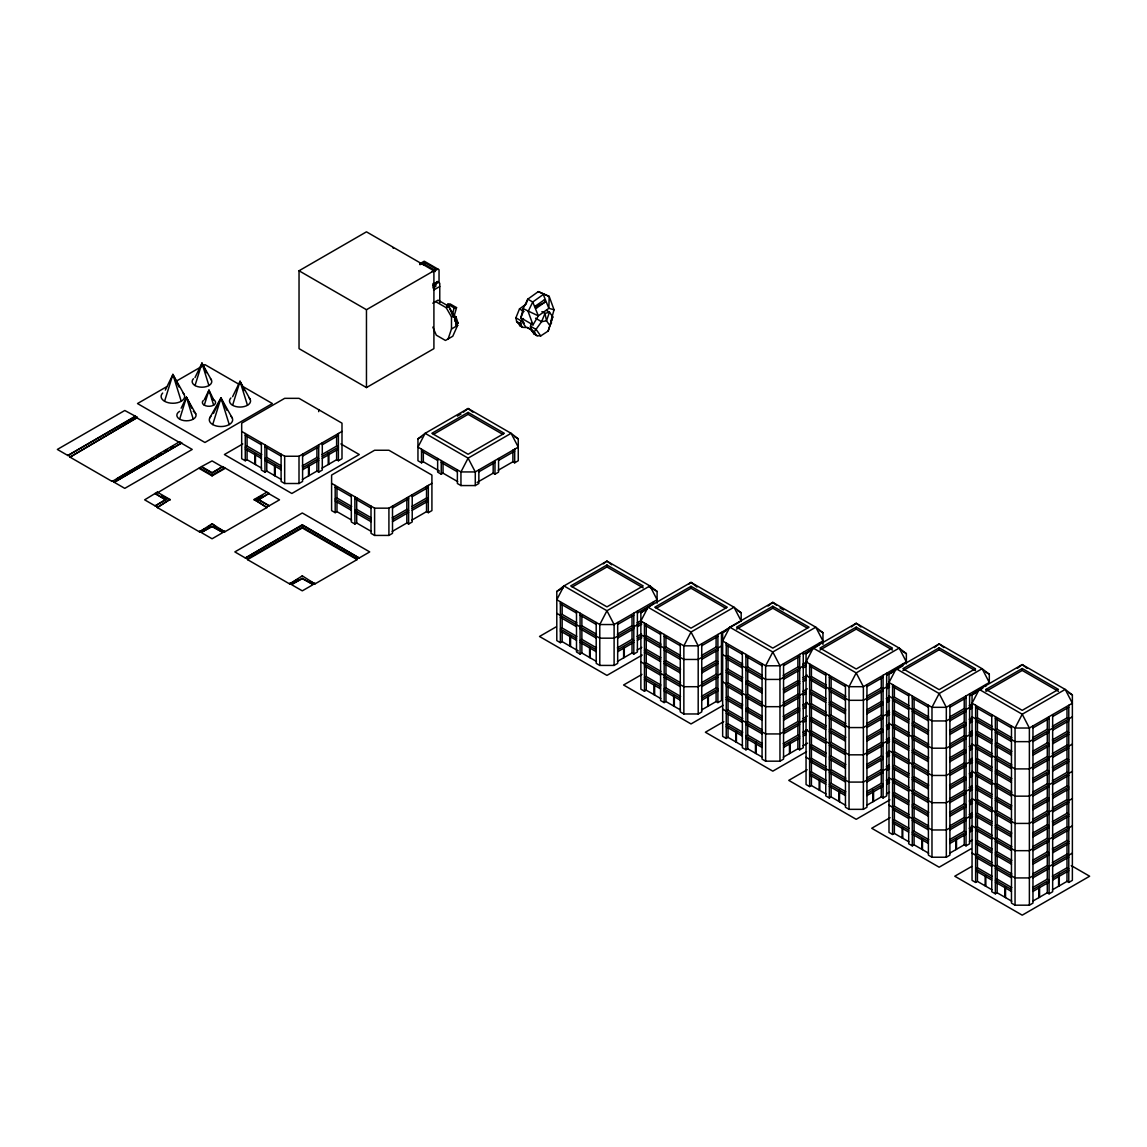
<?xml version="1.0" encoding="UTF-8"?>
<svg xmlns="http://www.w3.org/2000/svg" width="1147" height="1147" viewBox="0 0 1147 1147"><rect width="100%" height="100%" fill="white"/><g stroke="black" fill="none" stroke-linecap="round" stroke-linejoin="round"><path stroke-width="1.5" d="M438.154 281.632L437.079 281.531M455.001 321.461L455.918 316.744L453.137 315.138M531.649 323.253L530.459 326.207L531.204 329.935L534.043 333.963L537.111 335.741L540.71 335.928L548.166 331.039L552.768 316.873L549.485 312.199L546.402 310.421M393.478 248.311L392.79 247.623M550.947 320.859L554.044 309.79L549.184 296.413L538.316 291.61L527.792 299.152L523.161 308.643L520.824 317.862L524.265 323.296M446.843 307.382L447.76 304.199L450.097 303.912L456.535 307.625L453.811 317.189M452.377 314.292L454.198 307.912L456.535 307.625M548.166 331.039L552.768 316.873M164.566 401.264L172.896 374.467L184.28 394.683M193.255 411.314A9.62 5.563 0 0 1 193.255 419.171A9.62 5.563 0 0 1 179.649 419.171L186.445 397.292L195.75 413.795M195.019 385.55L201.958 363.212L211.449 380.073M204.295 405.163L208.969 390.123L213.657 399.758M212.711 424.562L220.984 397.98L232.282 418.038M232.597 405.278L240.038 381.363L250.189 399.414M448.119 338.924L451.488 328.988L451.488 316.873L446.197 307.697L435.588 301.575M526.258 303.582L527.792 299.152L532.753 302.019L538.344 315.869L532.997 324.873L520.824 317.862L523.433 311.296M517.311 322.092L521.871 326.752L516.637 321.518L515.892 317.805L519.491 308.93L526.043 304.17M432.777 303.195L438.068 300.141L448.678 306.263L453.968 315.439L457.567 325.476L452.778 336.243L445.466 340.458L436.304 335.168L432.82 327.124M436.419 282.793L435.487 282.707M165.326 390.08L172.896 374.467L178.961 386.955M195.019 377.535L201.958 363.212L206.589 372.761M181.154 408.189L186.445 397.292L191.75 408.189M204.295 399.758L208.969 390.123L213.657 405.163M213.457 413.465L220.984 397.98L226.991 410.368M232.597 396.69L240.038 381.363L244.497 390.553M209.672 418.038L220.984 397.98L229.257 424.562M456.434 325.519L458.026 322.967L455.918 316.744L453.165 317.074M520.365 324.185L519.476 325.562L522.545 327.339L526.143 327.512L521.656 321.131L515.892 317.805M534.043 333.963L534.932 332.587M551.564 322.751L549.786 325.461L546.502 320.787L544.997 313.403L541.914 311.626M523.448 318.522L519.706 323.296L522.545 327.339M456.076 325.49L458.026 322.967L455.603 324.056M519.691 325.504L521.268 323.54M439.444 471.087L423.329 461.782L421.537 462.815L417.952 460.736L417.952 438.842L425.121 433.322L468.105 408.504L511.103 433.322L518.258 438.842L518.258 460.736L514.688 462.815L512.895 461.782L498.228 470.241M463.331 412.189L468.105 408.504L472.879 412.189M578.289 650.951L562.159 641.632L560.367 642.678L556.797 640.6L556.797 591.451L563.951 585.931L606.949 561.112L649.933 585.931L657.102 591.451L657.102 603.136M603.365 563.88L606.949 561.112L611.724 564.797M660.815 698.595L646.248 690.179L644.456 691.211L640.872 689.146L640.872 612.742L648.026 607.222L691.024 582.404L734.008 607.222L741.177 612.742L741.177 621.258M688.63 584.239L691.024 582.404L696.989 587.006M742.596 745.808L728.03 737.392L726.237 738.439L722.653 736.36L722.653 632.7L729.822 627.194L772.806 602.361L815.804 627.194L822.958 632.7L822.958 644.385M768.031 606.046L772.806 602.361L776.39 605.129M825.998 793.968L811.416 785.552L809.639 786.584L806.054 784.519L806.054 653.604L813.209 648.084L856.207 623.265L899.191 648.084L906.359 653.604L906.359 663.812M851.432 626.936L856.207 623.265L860.981 626.936M934.375 647.568L939.149 643.897L982.133 668.715L989.302 674.235L989.302 682.752M992.012 889.814L977.43 881.398L975.638 882.43L972.054 880.366L972.054 694.939L979.223 689.419L1022.221 664.6L1065.205 689.419L1072.373 694.939L1072.373 880.366L1068.789 882.43L1066.997 881.398L1052.416 889.814M1017.432 668.285L1022.221 664.6L1026.995 668.285M535.377 306.077L544.28 299.897L545.155 302.062C533.914 308.17 534.774 305.475 536.481 308.285M536.251 308.256L545.155 302.062M299.037 270.778L366.466 231.837L433.91 270.778L433.91 348.645L366.466 387.571L299.037 348.645L299.037 270.778L366.466 309.704L433.91 270.778M166.616 386.74L137.497 403.558L204.94 442.484L272.369 403.558L243.25 386.74M175.821 381.435L204.94 364.617L238.648 384.087M135.317 416.189L124.779 410.497L57.35 449.438L67.888 455.517L135.317 416.189L137.425 417.408L69.996 457.123L137.425 417.408M67.888 455.517L135.317 416.59M419.644 263.853L424.232 261.201L439.043 269.746L439.043 281.89L433.021 285.374M419.917 264.67L425.179 262.706L435.287 268.541L435.287 271.567M431.889 271.581L435.287 269.617M433.308 271.739L437.896 269.086M433.58 290.076L439.76 286.521M69.996 457.123L112.148 481.453L179.577 441.738L181.685 442.957L114.241 482.285L181.685 442.957M116.736 478.801L147.389 461.108M150.458 459.33L153.526 457.567M156.58 455.789L161.182 453.137M164.25 451.373L167.319 449.595M170.387 447.832L173.441 446.068M446.197 307.697L448.678 306.263L453.008 315.927L453.968 315.439L451.488 316.873M155.189 493.368L165.727 499.834L155.189 505.913L144.651 499.834L157.297 492.149L169.942 499.447L157.297 507.519L169.942 499.447M157.297 492.149L157.297 492.923L201.542 466.6L212.08 472.679L222.618 466.6L268.986 493.368L256.34 501.053M242.791 443.932L224.411 454.542L291.84 493.482L359.283 454.542L340.888 443.932M261.717 454.556L247.064 446.083L245.272 447.129L261.387 456.434M451.488 328.988L457.567 325.476L454.527 319.11M155.189 505.913L165.727 499.447M203.048 467.861L212.08 473.066L222.618 466.6M199.449 467.818L212.08 475.116L224.726 467.818M199.449 468.593L212.08 475.89L224.726 468.593M322.049 468.134L336.616 459.718L338.408 460.75L341.992 458.685L341.992 423.157L299.009 398.339L284.671 398.339L241.687 423.157L241.687 458.685L245.272 460.75L247.064 459.718L261.631 468.134M281.416 465.926L266.764 457.467L264.971 458.499L281.101 467.804M261.387 442.799L261.387 470.055L264.971 472.12L266.764 471.087L281.345 479.503M241.687 431.43L284.671 456.248L299.009 456.248L341.992 431.43M302.593 456.133L318.708 446.814M322.293 444.749L338.408 435.444M302.263 465.926L316.916 457.467L318.708 458.499L302.593 467.804M321.963 454.556L336.616 446.083L338.408 447.129L322.293 456.434M302.593 469.754L318.708 460.449M322.293 458.384L338.408 449.065M205.055 528.609L199.449 531.864L212.08 523.778L224.726 531.864L219.106 528.609M254.233 499.447L266.878 507.519L254.233 499.447L266.878 492.149M207.865 526.989L210.675 525.369M254.233 500.221L262.663 495.361M199.449 531.075L201.542 532.294L212.08 526.215L222.618 532.294L224.726 531.075M268.986 493.755L279.524 499.834L268.986 505.913L258.448 499.834L268.986 493.368M201.542 532.294L212.08 526.602L222.618 532.294M302.349 479.503L316.916 471.087L318.708 472.12L322.293 470.055L322.293 442.799M281.101 454.183L281.101 481.439L284.671 483.504L299.009 483.504L302.593 481.439L302.593 454.183M266.878 506.745L268.986 505.913M222.618 532.681L212.08 538.775L201.542 532.681M224.726 531.864L266.878 507.519M417.952 438.842L421.537 436.778M457.366 416.089L460.951 414.024M468.105 412.404L431.86 433.322L468.105 454.255L504.35 433.322L468.105 412.404L468.105 414.339L502.845 434.398M433.38 434.398L468.105 414.339M351.627 506.458L336.974 497.999L335.182 499.031L351.312 508.35M245.386 558.001L302.292 524.753L359.183 558.001L369.721 551.908L302.292 512.981L234.848 551.908L245.386 558.001L302.292 525.14L359.183 558.001M245.386 557.614L247.494 558.818L302.292 527.19L357.075 558.818L359.183 557.614M247.494 558.818L247.494 559.607L302.292 527.964L357.075 559.607L357.075 558.818M411.888 520.093L426.541 511.634L428.333 512.666L431.917 510.601L431.917 475.073L388.919 450.255L374.596 450.255L331.598 475.073L331.598 510.601L335.182 512.666L336.974 511.634L351.627 520.093M371.341 517.842L356.688 509.383L354.896 510.415L371.011 519.72M351.312 494.715L351.312 521.971L354.896 524.036L356.688 523.003L371.341 531.462M437.652 458.485L437.652 472.12L441.237 474.184L443.029 473.152L457.682 481.611M331.598 483.346L374.596 508.164L388.919 508.164L431.917 483.346M392.503 508.035L408.633 498.73M412.217 496.665L428.333 487.36M392.188 517.842L406.841 509.383L408.633 510.415L392.503 519.72M411.888 506.458L426.541 497.999L428.333 499.031L412.217 508.35M392.503 521.67L408.633 512.365M412.217 510.286L428.333 500.981M478.858 471.818L494.974 462.499M498.558 460.434L514.688 451.129L512.895 450.097M298.077 579.063L289.646 583.938L302.292 575.851L314.938 583.938L310.722 581.5M289.646 583.163L291.754 584.368L302.292 578.289L312.83 584.368L314.938 583.163M291.754 584.368L302.292 578.676L312.83 584.368M392.188 531.462L406.841 523.003L408.633 524.036L412.217 521.971L412.217 494.715M477.066 482.457L493.181 473.152L494.974 474.184L498.558 472.12L498.558 458.485M371.011 506.099L371.011 533.341L374.596 535.42L388.919 535.42L392.503 533.341L392.503 506.099M457.366 469.869L457.366 483.489L460.951 485.568L475.274 485.568L478.858 483.489L478.858 469.869M312.83 584.769L302.292 590.848L291.754 584.769M314.938 583.938L357.075 559.607M556.797 591.451L563.306 587.694M606.949 565.012L570.704 585.931L606.949 606.863L643.195 585.931L606.949 565.012L606.949 566.948L643.195 587.881M572.21 587.006L606.949 566.948M560.367 615.423L562.159 614.391L576.826 622.85M556.367 626.735L539.506 636.47L606.949 675.397L642.191 655.052M576.826 636.47L562.159 628.011L560.367 629.043L576.497 638.349M580.081 626.792L581.873 625.76L596.526 634.219M596.526 647.854L581.873 639.381L580.081 640.427L596.196 649.732M617.688 624.427L633.818 615.122M637.402 613.043L653.518 603.738L653.518 601.788M640.872 612.742L647.381 608.985M691.024 586.303L654.779 607.222L691.024 628.155L727.27 607.222L691.024 586.303L691.024 588.239L725.764 608.297M656.285 608.297L691.024 588.239M576.497 611.093L576.497 651.983L580.081 654.048L581.873 653.016L596.44 661.432M617.373 634.219L632.026 625.76L633.818 626.792M637.072 622.85L641.46 620.312M641.79 622.19L614.104 638.176L599.781 638.176L556.797 613.358M617.688 638.047L633.818 628.742M637.402 626.678L641.79 624.14M617.373 647.854L632.026 639.381L633.818 640.427L617.688 649.732M637.072 636.47L641.46 633.933M637.402 638.349L641.79 635.811M617.688 651.682L633.818 642.363M637.402 640.298L641.79 637.761M644.456 636.714L646.248 635.667L660.901 644.141M617.444 661.432L632.026 653.016L633.818 654.048L637.402 651.983L637.402 611.093M637.144 650.048L641.79 647.381M596.196 622.477L596.196 663.353L599.781 665.418L614.104 665.418L617.688 663.353L617.688 622.477M660.901 657.761L646.248 649.302L644.456 650.335L660.572 659.64M664.156 648.084L665.948 647.051L680.601 655.51M644.456 663.955L646.248 662.923L660.901 671.382M641.976 674.393L623.581 685.003L691.024 723.943L723.212 705.362M680.601 669.131L665.948 660.672L664.156 661.704L680.271 671.024M739.987 621.703L698.193 645.833L683.856 645.833L640.872 621.014L648.026 607.222L691.024 632.04L698.193 645.833L698.193 713.964L683.856 713.964L680.271 711.9L680.271 643.768M660.901 685.017L646.248 676.558L644.456 677.59L660.572 686.895M722.653 632.7L726.237 630.635M701.763 645.704L717.893 636.399M772.806 606.261L736.56 627.194L772.806 648.112L809.051 627.194L772.806 606.261L772.806 608.211L736.56 629.13M664.156 675.339L665.948 674.307L680.601 682.766M701.448 655.51L716.101 647.051L717.893 648.084M721.477 646.019L698.193 659.453L683.856 659.453L640.872 634.635M701.763 659.339L717.893 650.034M680.601 696.387L665.948 687.928L664.156 688.96L680.271 698.265M701.448 669.131L716.101 660.672L717.893 661.704L701.763 671.024M726.237 656.672L728.03 655.64L742.683 664.099M728.03 657.589L726.237 658.622L742.353 667.927M701.763 672.959L717.893 663.654M660.572 632.384L660.572 700.516L664.156 702.595L665.948 701.563L680.515 709.979M701.448 682.766L716.101 674.307L717.893 675.339M721.477 673.275L698.193 686.709L683.856 686.709L640.872 661.891M742.683 677.719L728.03 669.26L726.237 670.292L742.353 679.612M701.763 686.594L717.893 677.289M745.937 668.041L747.729 667.009L762.382 675.468M701.448 696.387L716.101 687.928L717.893 688.96L701.763 698.265M726.237 683.927L728.03 682.895L742.683 691.354M701.763 700.215L717.893 690.91M762.382 689.103L747.729 680.644L745.937 681.676L762.067 690.981M701.52 709.979L716.101 701.563L717.893 702.595L721.477 700.516L721.477 632.384M742.683 704.975L728.03 696.516L726.237 697.548L742.353 706.853M698.193 713.964L701.763 711.9L701.763 643.768M783.559 665.676L799.674 656.371M803.258 654.306L817.911 645.833M806.054 653.604L809.639 651.525M856.207 627.151L819.962 648.084L856.207 669.002L892.452 648.084L856.207 627.151L856.207 629.101L819.962 650.034M745.937 695.297L747.729 694.265L762.382 702.724M783.229 675.468L797.882 667.009L799.674 668.041M802.929 664.099L807.33 661.561M806.183 664.285L779.974 679.425L765.637 679.425L722.653 654.607M726.237 711.183L728.03 710.151L742.683 718.61M783.559 679.296L799.674 669.991M803.258 667.927L806.183 666.235M723.757 721.606L705.376 732.23L772.806 771.157L806.527 751.701M762.382 716.359L747.729 707.9L745.937 708.932L762.067 718.237M783.229 689.103L797.882 680.644L799.674 681.676L783.559 690.981M802.929 677.719L807.33 675.182M803.258 679.612L806.183 677.92M742.683 732.23L728.03 723.771L726.237 724.804L742.353 734.109M809.639 677.562L811.416 676.529L826.084 684.988M783.559 692.931L799.674 683.626M803.258 681.547L806.183 679.856M745.937 722.553L747.729 721.52L762.382 729.979M783.229 702.724L797.882 694.265L799.674 695.297M802.929 691.354L807.33 688.817M806.183 691.541L779.974 706.681L765.637 706.681L722.653 681.863M826.084 698.623L811.416 690.164L809.639 691.197L825.754 700.502M783.559 706.552L799.674 697.247M803.258 695.182L806.183 693.491M762.382 743.614L747.729 735.141L745.937 736.188L762.067 745.493M829.338 688.946L831.131 687.913L845.783 696.372M783.229 716.359L797.882 707.9L799.674 708.932L783.559 718.237M802.929 704.975L807.33 702.437M803.258 706.853L806.183 705.161M809.639 704.817L811.416 703.785L826.084 712.244M783.559 720.187L799.674 710.882M803.258 708.803L806.183 707.111M742.353 652.356L742.353 747.744L745.937 749.808L747.729 748.776L762.311 757.192M845.783 709.993L831.131 701.534L829.338 702.566L845.454 711.871M783.229 729.979L797.882 721.52L799.674 722.553M802.929 718.61L807.33 716.072M831.131 703.484L829.338 704.516L845.454 713.821M806.183 718.796L779.974 733.937L765.637 733.937L722.653 709.104M826.084 725.879L811.416 717.42L809.639 718.452L825.754 727.757M783.559 733.808L799.674 724.503M803.258 722.438L806.183 720.746M866.946 686.566L883.075 677.26M886.66 675.196L902.775 665.891L902.775 663.941M890.187 673.547L892.581 672.171M975.394 668.715L939.149 647.797L902.904 668.715L939.149 689.648L975.394 668.715L975.394 670.665L939.149 649.732L902.904 670.665M829.338 716.201L831.131 715.169L845.783 723.628M783.229 743.614L797.882 735.141L799.674 736.188L783.559 745.493M802.929 732.23L807.33 729.693M866.63 696.372L881.283 687.913L883.075 688.946M886.33 684.988L889.255 683.297M803.258 734.109L806.183 732.417M889.585 685.189L863.376 700.315L849.038 700.315L806.054 675.497M809.639 732.073L811.416 731.04L826.084 739.5M783.559 747.443L799.674 738.123M803.258 736.059L806.183 734.367M866.946 700.2L883.075 690.895M886.66 688.817L889.585 687.125M845.783 737.249L831.131 728.789L829.338 729.822L845.454 739.127M783.315 757.192L797.882 748.776L799.674 749.808L803.258 747.744L803.258 652.356M803.015 745.808L807.646 743.141M866.63 709.993L881.283 701.534L883.075 702.566L866.946 711.871M886.33 698.623L889.255 696.932M762.067 663.726L762.067 759.113L765.637 761.178L779.974 761.178L783.559 759.113L783.559 663.726M886.66 700.502L889.585 698.81M826.084 753.135L811.416 744.661L809.639 745.708L825.754 755.013M892.581 698.208L894.373 697.161L909.026 705.634M866.946 713.821L883.075 704.516L881.283 703.484M886.66 702.451L889.585 700.76M829.338 743.457L831.131 742.41L845.783 750.884M866.63 723.628L881.283 715.169L883.075 716.201M886.33 712.244L889.255 710.552M889.585 712.43L863.376 727.571L849.038 727.571L806.054 702.753M809.639 759.328L811.416 758.296L826.084 766.755M909.026 719.255L894.373 710.796L892.581 711.828L908.696 721.133M866.946 727.456L883.075 718.137M886.66 716.072L889.585 714.38M894.373 712.746L892.581 713.778L908.696 723.083M807.158 769.752L788.763 780.376L856.207 819.316L889.914 799.846M845.783 764.504L831.131 756.045L829.338 757.077L845.454 766.382M912.281 709.577L914.073 708.545L928.726 717.004M866.63 737.249L881.283 728.789L883.075 729.822L866.946 739.127M886.33 725.879L889.255 724.187M886.66 727.757L889.585 726.065M826.084 780.376L811.416 771.917L809.639 772.949L825.754 782.268M892.581 725.449L894.373 724.417L909.026 732.876M866.946 741.077L883.075 731.772M886.66 729.707L889.585 728.015M894.373 726.366L892.581 727.399L908.696 736.704M829.338 770.698L831.131 769.666L845.783 778.125M928.726 730.625L914.073 722.166L912.281 723.198L928.396 732.517M866.63 750.884L881.283 742.41L883.075 743.457M886.33 739.5L889.255 737.808M889.585 739.686L863.376 754.826L849.038 754.826L806.054 730.008M909.026 746.511L894.373 738.051L892.581 739.084L908.696 748.389M866.946 754.697L883.075 745.392M886.66 743.328L889.585 741.636M949.902 707.212L966.018 697.892M969.602 695.828L982.793 688.214M972.054 694.939L975.638 692.874M985.976 689.419L1022.221 668.5L1058.466 689.419L1022.221 710.351L985.976 689.419L985.976 691.369L1022.221 670.436L1058.466 691.369M845.783 791.76L831.131 783.301L829.338 784.333L845.454 793.638M912.281 736.833L914.073 735.801L928.726 744.26M866.63 764.504L881.283 756.045L883.075 757.077L866.946 766.382M886.33 753.135L889.255 751.443M949.573 717.004L964.226 708.545L966.018 709.577M969.272 705.634L972.212 703.943M886.66 755.013L889.585 753.321M972.527 705.821L946.318 720.947L931.981 720.947L888.997 696.129M892.581 752.704L894.373 751.672L909.026 760.131M866.946 768.332L883.075 759.027M886.66 756.948L889.585 755.256M949.902 720.832L966.018 711.527M969.602 709.463L972.527 707.756M825.754 673.246L825.754 795.889L829.338 797.954L831.131 796.921L845.697 805.337M928.726 757.88L914.073 749.421L912.281 750.453L928.396 759.758M866.63 778.125L881.283 769.666L883.075 770.698M886.33 766.755L889.255 765.063M949.573 730.625L964.226 722.166L966.018 723.198L949.902 732.517M969.272 719.255L972.212 717.563M889.585 766.942L863.376 782.082L849.038 782.082L806.054 757.264M969.602 721.133L972.527 719.441M909.026 773.766L894.373 765.307L892.581 766.339L908.696 775.644M975.638 718.911L977.43 717.879L992.083 726.338M866.946 781.953L883.075 772.648M886.66 770.583L889.585 768.891M949.902 734.453L966.018 725.148M969.602 723.083L972.527 721.391M912.281 764.088L914.073 763.056L928.726 771.515M866.63 791.76L881.283 783.301L883.075 784.333L866.946 793.638M886.33 780.376L889.255 778.684M949.573 744.26L964.226 735.801L966.018 736.833M969.272 732.876L972.212 731.184M886.66 782.268L889.585 780.577M972.527 733.076L946.318 748.202L931.981 748.202L888.997 723.384M892.581 779.96L894.373 778.928L909.026 787.387M992.083 739.958L977.43 731.499L975.638 732.532L991.768 741.837M866.946 795.588L883.075 786.283M886.66 784.204L889.585 782.512M949.902 748.088L966.018 738.783M969.602 736.704L972.527 735.012M928.726 785.136L914.073 776.677L912.281 777.709L928.396 787.014M995.352 730.281L997.144 729.248L1011.797 737.707M866.702 805.337L881.283 796.921L883.075 797.954L886.66 795.889L886.66 673.246M886.402 793.968L889.499 792.176M949.573 757.88L964.226 749.421L966.018 750.453L949.902 759.758M969.272 746.511L972.212 744.819M845.454 684.63L845.454 807.259L849.038 809.338L863.376 809.338L866.946 807.259L866.946 684.63M969.602 748.389L972.527 746.697M909.026 801.022L894.373 792.548L892.581 793.595L908.696 802.9M975.638 746.152L977.43 745.12L992.083 753.593M949.902 761.708L966.018 752.403M969.602 750.339L972.527 748.647M912.281 791.344L914.073 790.297L928.726 798.771M1011.797 751.342L997.144 742.869L995.352 743.901L1011.468 753.221M949.573 771.515L964.226 763.056L966.018 764.088M969.272 760.131L972.212 758.439M972.527 760.318L946.318 775.458L931.981 775.458L888.997 750.64M892.581 807.216L894.373 806.183L909.026 814.642M992.083 767.214L977.43 758.755L975.638 759.787L991.768 769.092M949.902 775.343L966.018 766.024M969.602 763.959L972.527 762.268M1032.96 727.915L1049.089 718.596M1052.659 716.531L1068.789 707.226M890.101 817.653L871.72 828.263L939.149 867.204L971.337 848.622M928.726 812.391L914.073 803.932L912.281 804.965L928.396 814.27M995.352 757.536L997.144 756.504L1011.797 764.963M949.573 785.136L964.226 776.677L966.018 777.709L949.902 787.014M969.272 773.766L972.212 772.074M1032.63 737.707L1047.297 729.248L1049.089 730.281M1052.344 726.338L1066.997 717.879L1068.789 718.911M969.602 775.644L972.527 773.953M1072.373 716.832L1029.375 741.65L1015.052 741.65L972.054 716.832M909.026 828.263L894.373 819.804L892.581 820.836L908.696 830.156M975.638 773.408L977.43 772.375L992.083 780.835M949.902 788.964L966.018 779.659M969.602 777.594L972.527 775.902M1032.96 741.536L1049.089 732.23M1052.659 730.166L1068.789 720.846M912.281 818.585L914.073 817.553L928.726 826.012M1011.797 778.584L997.144 770.124L995.352 771.157L1011.468 780.476M949.573 798.771L964.226 790.297L966.018 791.344M969.272 787.387L972.212 785.695M1032.63 751.342L1047.297 742.869L1049.089 743.901L1032.96 753.221M1052.344 739.958L1066.997 731.499L1068.789 732.532L1052.659 741.837M972.527 787.573L946.318 802.714L931.981 802.714L888.997 777.895M943.924 647.568L939.149 643.897L896.165 668.715L888.997 674.235L888.997 832.407L892.581 834.471L894.373 833.439L908.94 841.855M992.083 794.47L977.43 786.01L975.638 787.043L991.768 796.348M949.902 802.599L966.018 793.28M969.602 791.215L972.527 789.523M1032.96 755.156L1049.089 745.851M1052.659 743.786L1068.789 734.481M928.726 839.647L914.073 831.188L912.281 832.22L928.396 841.525M995.352 784.792L997.144 783.759L1011.797 792.219M949.573 812.391L964.226 803.932L966.018 804.965L949.902 814.27M969.272 801.022L972.212 799.33M1032.63 764.963L1047.297 756.504L1049.089 757.536M1052.344 753.593L1066.997 745.12L1068.789 746.152M969.602 802.9L972.527 801.208M1072.373 744.088L1029.375 768.906L1015.052 768.906L972.054 744.088M975.638 800.663L977.43 799.631L992.083 808.09M949.902 816.22L966.018 806.914M969.602 804.85L972.527 803.144M1032.96 768.791L1049.089 759.486M1052.659 757.407L1068.789 748.102L1066.997 747.07M908.696 693.878L908.696 843.776L912.281 845.841L914.073 844.809L928.654 853.225M1011.797 805.839L997.144 797.38L995.352 798.412L1011.468 807.717M949.573 826.012L964.226 817.553L966.018 818.585M969.272 814.642L972.212 812.951M1032.63 778.584L1047.297 770.124L1049.089 771.157L1032.96 780.476M1052.344 767.214L1066.997 758.755L1068.789 759.787L1052.659 769.092M972.527 814.829L946.318 829.969L931.981 829.969L888.997 805.151M992.083 821.725L977.43 813.266L975.638 814.298L991.768 823.603M949.902 829.84L966.018 820.535M969.602 818.471L972.527 816.779M1032.96 782.412L1049.089 773.107M1052.659 771.042L1068.789 761.737M995.352 812.047L997.144 811.015L1011.797 819.474M949.573 839.647L964.226 831.188L966.018 832.22L949.902 841.525M969.272 828.263L972.212 826.571M1032.63 792.219L1047.297 783.759L1049.089 784.792M1052.344 780.835L1066.997 772.375L1068.789 773.408M969.602 830.156L972.527 828.464M1072.373 771.343L1029.375 796.161L1015.052 796.161L972.054 771.343M975.638 827.919L977.43 826.887L992.083 835.346M949.902 843.475L966.018 834.17M969.602 832.091L972.527 830.399M1032.96 796.047L1049.089 786.742M1052.659 784.663L1068.789 775.358M1011.797 833.095L997.144 824.636L995.352 825.668L1011.468 834.973M949.644 853.225L964.226 844.809L966.018 845.841L969.602 843.776L969.602 693.878M969.358 841.855L972.441 840.063M1032.63 805.839L1047.297 797.38L1049.089 798.412L1032.96 807.717M1052.344 794.47L1066.997 786.01L1068.789 787.043L1052.659 796.348M928.396 705.262L928.396 855.146L931.981 857.225L946.318 857.225L949.902 855.146L949.902 705.262M992.083 848.981L977.43 840.507L975.638 841.554L991.768 850.859M1032.96 809.667L1049.089 800.362M1052.659 798.298L1068.789 788.993M995.352 839.303L997.144 838.256L1011.797 846.73M1032.63 819.474L1047.297 811.015L1049.089 812.047M1052.344 808.09L1066.997 799.631L1068.789 800.663M1072.373 798.599L1029.375 823.417L1015.052 823.417L972.054 798.599M975.638 855.175L977.43 854.142L992.083 862.601M1032.96 823.302L1049.089 813.983M1052.659 811.918L1068.789 802.613M971.638 866.487L954.777 876.222L1022.221 915.163L1089.65 876.222L1071.255 865.598M1011.797 860.35L997.144 851.891L995.352 852.924L1011.468 862.229M1032.63 833.095L1047.297 824.636L1049.089 825.668L1032.96 834.973M1052.344 821.725L1066.997 813.266L1068.789 814.298L1052.659 823.603M992.083 876.222L977.43 867.763L975.638 868.795L991.768 878.115M1032.96 836.923L1049.089 827.618M1052.659 825.553L1068.789 816.234M995.352 866.544L997.144 865.512L1011.797 873.971M1032.63 846.73L1047.297 838.256L1049.089 839.303M1052.344 835.346L1066.997 826.887L1068.789 827.919M1072.373 825.854L1029.375 850.673L1015.052 850.673L972.054 825.854M1032.96 850.544L1049.089 841.238M1052.659 839.174L1068.789 829.869M1011.797 887.606L997.144 879.147L995.352 880.179L1011.468 889.484M1032.63 860.35L1047.297 851.891L1049.089 852.924L1032.96 862.229M1052.344 848.981L1066.997 840.507L1068.789 841.554L1052.659 850.859M1032.96 864.178L1049.089 854.873M1052.659 852.794L1068.789 843.489M991.768 714.581L991.768 891.735L995.352 893.8L997.144 892.767L1011.711 901.184M1032.63 873.971L1047.297 865.512L1049.089 866.544M1052.344 862.601L1066.997 854.142L1068.789 855.175M1072.373 853.11L1029.375 877.928L1015.052 877.928L972.054 853.11M1032.96 877.799L1049.089 868.494M1052.659 866.429L1068.789 857.124L1066.997 856.092M1032.63 887.606L1047.297 879.147L1049.089 880.179L1032.96 889.484M1052.344 876.222L1066.997 867.763L1068.789 868.795L1052.659 878.115M1032.96 891.434L1049.089 882.129M1052.659 880.05L1068.789 870.745M1032.716 901.184L1047.297 892.767L1049.089 893.8L1052.659 891.735L1052.659 714.581M1011.468 725.965L1011.468 903.105L1015.052 905.184L1029.375 905.184L1032.96 903.105L1032.96 725.965M435.287 270.491L425.179 264.656L423.3 264.656L423.3 262.706M544.28 299.897L544.925 302.034M554.044 309.79L548.868 308.328L538.344 315.869L523.161 308.643M435.33 282.951L436.491 283.452L436.491 281.861M531.964 329.59L526.846 327.368L534.273 331.712L541.599 321.69L544.997 313.403L549.485 312.199L546.502 320.787L541.599 321.69L535.563 318.206M538.316 291.61L549.184 296.413L548.868 308.328L543.277 294.478L532.753 302.019L528.136 311.497L532.997 324.873M519.491 308.93L524.007 311.54M530.459 326.207L536.223 329.547L540.71 335.928M516.637 321.518L519.706 323.296M536.438 335.168L531.878 330.508L537.111 335.741M437.107 281.689L439.76 283.209L439.76 302.794M447.76 304.199L454.198 307.912M1068.789 692.874L1072.373 694.939M985.717 672.171L989.302 674.235M902.775 651.525L906.359 653.604M856.207 629.101L892.452 650.034M514.688 436.778L518.258 438.842M975.638 707.226L991.768 716.531M995.352 718.596L1011.468 727.915M779.974 607.881L783.559 609.946M819.374 630.635L822.958 632.7M975.638 720.846L991.768 730.166M995.352 732.23L1011.468 741.536M772.806 608.211L807.545 628.269M892.581 686.523L908.696 695.828M912.281 697.892L928.396 707.212M975.638 734.481L991.768 743.786M995.352 745.851L1011.468 755.156M737.593 610.677L741.177 612.742M892.581 700.143L908.696 709.463M912.281 711.527L928.396 720.832M975.638 748.102L991.768 757.407M995.352 759.486L1011.468 768.791M809.639 665.891L825.754 675.196M829.338 677.26L845.454 686.566M912.281 725.148L928.396 734.453M975.638 761.737L991.768 771.042M995.352 773.107L1011.468 782.412M421.537 451.129L437.652 460.434M441.237 462.499L457.366 471.818M649.116 586.848L657.102 591.451M809.639 679.511L825.754 688.817M829.338 690.895L845.454 700.2M912.281 738.783L928.396 748.088M975.638 775.358L991.768 784.663M995.352 786.742L1011.468 796.047M726.237 644.987L742.353 654.306M745.937 656.371L762.067 665.676M809.639 693.146L825.754 702.451M892.581 741.034L908.696 750.339M912.281 752.403L928.396 761.708M975.638 788.993L991.768 798.298M995.352 800.362L1011.468 809.667M745.937 669.991L762.067 679.296M809.639 706.767L825.754 716.072M829.338 718.137L845.454 727.456M892.581 754.654L908.696 763.959M912.281 766.024L928.396 775.343M975.638 802.613L991.768 811.918M995.352 813.983L1011.468 823.302M644.456 625.029L660.572 634.334M664.156 636.399L680.271 645.704M726.237 672.242L742.353 681.547M745.937 683.626L762.067 692.931M809.639 720.388L825.754 729.707M829.338 731.772L845.454 741.077M892.581 768.275L908.696 777.594M912.281 779.659L928.396 788.964M975.638 816.234L991.768 825.553M995.352 827.618L1011.468 836.923M644.456 638.65L660.572 647.969M664.156 650.034L680.271 659.339M726.237 685.877L742.353 695.182M745.937 697.247L762.067 706.552M809.639 734.023L825.754 743.328M829.338 745.392L845.454 754.697M892.581 781.91L908.696 791.215M912.281 793.28L928.396 802.599M975.638 829.869L991.768 839.174M995.352 841.238L1011.468 850.544M560.367 603.738L576.497 613.043M580.081 615.122L596.196 624.427M644.456 652.285L660.572 661.59M664.156 663.654L680.271 672.959M726.237 699.498L742.353 708.803M745.937 710.882L762.067 720.187M809.639 747.643L825.754 756.948M829.338 759.027L845.454 768.332M892.581 795.531L908.696 804.85M912.281 806.914L928.396 816.22M975.638 843.489L991.768 852.794M995.352 854.873L1011.468 864.178M245.272 435.444L261.387 444.749M264.971 446.814L281.101 456.133M335.182 487.36L351.312 496.665M354.896 498.73L371.011 508.035M560.367 617.373L576.497 626.678M580.081 628.742L596.196 638.047M644.456 665.905L660.572 675.21M664.156 677.289L680.271 686.594M726.237 713.133L742.353 722.438M745.937 724.503L762.067 733.808M809.639 761.278L825.754 770.583M829.338 772.648L845.454 781.953M892.581 809.165L908.696 818.471M912.281 820.535L928.396 829.84M975.638 857.124L991.768 866.429M995.352 868.494L1011.468 877.799M245.272 449.065L261.387 458.384M264.971 460.449L281.101 469.754M335.182 500.981L351.312 510.286M354.896 512.365L371.011 521.67M560.367 630.993L576.497 640.298M580.081 642.363L596.196 651.682M644.456 679.54L660.572 688.845M664.156 690.91L680.271 700.215M726.237 726.754L742.353 736.059M745.937 738.123L762.067 747.443M809.639 774.899L825.754 784.204M829.338 786.283L845.454 795.588M892.581 822.786L908.696 832.091M912.281 834.17L928.396 843.475M975.638 870.745L991.768 880.05M995.352 882.129L1011.468 891.434M181.685 443.344L192.223 449.438L124.779 488.364L114.241 482.285M222.618 466.987L212.08 460.908L201.542 466.6M137.425 418.196L179.577 442.527L179.577 441.738M258.448 499.447L268.986 505.526M161.512 495.361L169.942 500.221M216.296 526.989L212.08 523.778M155.189 493.755L165.727 499.834M67.888 455.13L69.996 456.348M112.148 480.679L114.241 481.898M155.189 505.526L157.297 506.745M157.297 507.519L199.449 531.864M247.494 559.607L289.646 583.938M455.646 322.723L457.567 325.476M741.177 621.014L734.008 607.222L691.024 632.04L683.856 645.833L683.856 713.964M240.038 381.363L247.48 405.278M201.958 363.212L208.912 385.55M186.445 397.292L193.255 419.171M172.896 374.467L181.24 401.264M1068.789 705.276L1068.789 882.43M1066.997 707.857L1066.997 717.879M1066.997 721.492L1066.997 731.499M1066.997 735.112L1066.997 745.12M1066.997 748.747L1066.997 758.755M1066.997 762.368L1066.997 772.375M1066.997 775.989L1066.997 786.01M1066.997 789.623L1066.997 799.631M1066.997 803.244L1066.997 813.266M1066.997 816.879L1066.997 826.887M1066.997 830.5L1066.997 840.507M1066.997 844.135L1066.997 854.142M1066.997 857.755L1066.997 867.763M1066.997 871.376L1066.997 881.398M1059.269 874.172L1059.269 885.857M1058.595 876.236L1058.595 886.244M1049.089 716.66L1049.089 893.8M1047.297 719.241L1047.297 729.248M1047.297 732.861L1047.297 742.869M1047.297 746.496L1047.297 756.504M1047.297 760.117L1047.297 770.124M1047.297 773.738L1047.297 783.759M1047.297 787.372L1047.297 797.38M1047.297 799.33L1047.297 811.015M1047.297 814.628L1047.297 824.636M1047.297 828.249L1047.297 838.256M1047.297 841.884L1047.297 851.891M1047.297 855.504L1047.297 865.512M1047.297 869.125L1047.297 879.147M1047.297 882.76L1047.297 892.767M1039.569 887.219L1039.569 897.226M1038.895 887.606L1038.895 897.614M1029.375 905.184L1029.375 728.03L1022.221 714.237L979.223 689.419L972.054 703.211L1015.052 728.03L1029.375 728.03L1072.373 703.211L1065.205 689.419L1022.221 714.237L1015.052 728.03L1015.052 905.184M1022.221 668.5L1022.221 670.436M1005.532 887.606L1005.532 897.614M1004.858 887.219L1004.858 897.226M997.144 719.241L997.144 729.248M997.144 732.861L997.144 742.869M997.144 746.496L997.144 756.504M997.144 760.117L997.144 770.124M997.144 772.074L997.144 783.759M997.144 785.695L997.144 797.38M997.144 799.33L997.144 811.015M997.144 814.628L997.144 824.636M997.144 828.249L997.144 838.256M997.144 841.884L997.144 851.891M997.144 855.504L997.144 865.512M997.144 869.125L997.144 879.147M997.144 881.082L997.144 892.767M995.352 716.66L995.352 893.8M985.717 684.573L985.717 686.523M985.832 876.236L985.832 886.244M985.158 875.835L985.158 885.857M977.43 707.857L977.43 717.879M977.43 721.492L977.43 731.499M977.43 735.112L977.43 745.12M977.43 748.747L977.43 758.755M977.43 762.368L977.43 772.375M977.43 775.989L977.43 786.01M977.43 787.946L977.43 799.631M977.43 801.581L977.43 813.266M977.43 816.879L977.43 826.887M977.43 830.5L977.43 840.507M977.43 844.135L977.43 854.142M977.43 857.755L977.43 867.763M977.43 871.376L977.43 881.398M975.638 705.276L975.638 882.43M966.018 695.957L966.018 845.841M964.226 698.537L964.226 708.545M964.226 712.158L964.226 722.166M964.226 725.779L964.226 735.801M964.226 739.414L964.226 749.421M964.226 751.371L964.226 763.056M964.226 764.992L964.226 776.677M964.226 778.627L964.226 790.297M964.226 793.925L964.226 803.932M964.226 807.545L964.226 817.553M964.226 821.166L964.226 831.188M964.226 834.801L964.226 844.809M956.498 839.26L956.498 849.267M955.824 839.647L955.824 849.655M946.318 857.225L946.318 707.326L939.149 693.534L896.165 668.715L888.997 682.508L931.981 707.326L946.318 707.326L989.302 682.508L982.133 668.715L939.149 693.534L931.981 707.326L931.981 857.225M939.149 647.797L939.149 649.732M922.475 839.647L922.475 849.655M921.801 839.26L921.801 849.267M914.073 698.537L914.073 708.545M914.073 712.158L914.073 722.166M914.073 725.779L914.073 735.801M914.073 739.414L914.073 749.421M914.073 753.034L914.073 763.056M914.073 766.669L914.073 776.677M914.073 778.627L914.073 790.297M914.073 793.925L914.073 803.932M914.073 807.545L914.073 817.553M914.073 821.166L914.073 831.188M914.073 834.801L914.073 844.809M912.281 695.957L912.281 845.841M902.761 828.277L902.761 838.285M902.087 827.876L902.087 837.898M894.373 687.153L894.373 697.161M894.373 700.788L894.373 710.796M894.373 714.409L894.373 724.417M894.373 728.03L894.373 738.051M894.373 741.665L894.373 751.672M894.373 755.285L894.373 765.307M894.373 768.92L894.373 778.928M894.373 780.878L894.373 792.548M894.373 796.176L894.373 806.183M894.373 809.796L894.373 819.804M894.373 823.417L894.373 833.439M892.581 684.573L892.581 834.471M883.075 675.311L883.075 797.954M881.283 677.891L881.283 687.913M881.283 691.526L881.283 701.534M881.283 705.147L881.283 715.169M881.283 718.782L881.283 728.789M881.283 732.403L881.283 742.41M881.283 746.037L881.283 756.045M881.283 759.658L881.283 769.666M881.283 773.279L881.283 783.301M881.283 786.914L881.283 796.921M873.555 791.373L873.555 801.38M872.881 790.097L872.881 801.767M863.376 809.338L863.376 686.695L856.207 672.902L813.209 648.084L806.054 661.876L849.038 686.695L863.376 686.695L906.359 661.876L899.191 648.084L856.207 672.902L849.038 686.695L849.038 809.338M839.518 790.097L839.518 801.767M838.844 791.373L838.844 801.38M831.131 677.891L831.131 687.913M831.131 691.526L831.131 701.534M831.131 705.147L831.131 715.169M831.131 718.782L831.131 728.789M831.131 732.403L831.131 742.41M831.131 746.037L831.131 756.045M831.131 759.658L831.131 769.666M831.131 773.279L831.131 783.301M831.131 786.914L831.131 796.921M829.338 675.311L829.338 797.954M819.818 780.39L819.818 790.398M819.374 643.051L819.374 644.987M819.144 779.989L819.144 790.011M811.416 666.522L811.416 676.529M811.416 680.142L811.416 690.164M811.416 693.777L811.416 703.785M811.416 707.398L811.416 717.42M811.416 719.355L811.416 731.04M811.416 732.99L811.416 744.661M811.416 746.611L811.416 758.296M811.416 760.246L811.416 771.917M811.416 775.53L811.416 785.552M809.639 663.941L809.639 786.584M799.674 654.421L799.674 749.808M797.882 657.002L797.882 667.009M797.882 670.622L797.882 680.644M797.882 682.594L797.882 694.265M797.882 696.215L797.882 707.9M797.882 709.835L797.882 721.52M797.882 725.133L797.882 735.141M797.882 738.768L797.882 748.776M790.168 743.227L790.168 753.235M789.48 743.614L789.48 753.622M779.974 761.178L779.974 665.79L772.806 652.012L729.822 627.194L722.653 640.972L765.637 665.79L779.974 665.79L822.958 640.972L815.804 627.194L772.806 652.012L765.637 665.79L765.637 761.178M756.131 741.937L756.131 753.622M755.457 743.227L755.457 753.235M747.729 657.002L747.729 667.009M747.729 670.622L747.729 680.644M747.729 684.257L747.729 694.265M747.729 697.878L747.729 707.9M747.729 709.835L747.729 721.52M747.729 725.133L747.729 735.141M747.729 738.768L747.729 748.776M745.937 654.421L745.937 749.808M736.417 730.567L736.417 742.252M735.743 731.843L735.743 741.851M728.03 645.632L728.03 655.64M728.03 659.253L728.03 669.26M728.03 672.873L728.03 682.895M728.03 686.508L728.03 696.516M728.03 700.129L728.03 710.151M728.03 713.764L728.03 723.771M728.03 727.384L728.03 737.392M726.237 643.051L726.237 738.439M717.893 634.463L717.893 702.595M716.101 637.044L716.101 647.051M716.101 650.664L716.101 660.672M716.101 664.285L716.101 674.307M716.101 677.92L716.101 687.928M716.101 691.541L716.101 701.563M708.373 696L708.373 706.022M707.699 696.387L707.699 706.409M674.336 696.387L674.336 706.409M673.662 696L673.662 706.022M665.948 637.044L665.948 647.051M665.948 650.664L665.948 660.672M665.948 664.285L665.948 674.307M665.948 677.92L665.948 687.928M665.948 691.541L665.948 701.563M664.156 634.463L664.156 702.595M654.636 685.017L654.636 695.025M653.962 684.63L653.962 694.638M646.248 623.997L646.248 635.667M646.248 637.617L646.248 649.302M646.248 651.252L646.248 662.923M646.248 666.536L646.248 676.558M646.248 680.171L646.248 690.179M644.456 623.079L644.456 691.211M633.818 613.172L633.818 654.048M632.026 615.753L632.026 625.76M632.026 629.373L632.026 639.381M632.026 643.008L632.026 653.016M624.298 647.467L624.298 657.475M623.624 647.854L623.624 657.862M614.104 665.418L614.104 624.542L606.949 610.749L563.951 585.931L556.797 599.723L599.781 624.542L614.104 624.542L657.102 599.723L649.933 585.931L606.949 610.749L599.781 624.542L599.781 665.418M590.261 647.854L590.261 657.862M589.587 647.467L589.587 657.475M581.873 615.753L581.873 625.76M581.873 629.373L581.873 639.381M581.873 641.331L581.873 653.016M580.081 613.172L580.081 654.048M570.561 636.47L570.561 646.492M569.887 636.083L569.887 646.091M562.159 604.369L562.159 614.391M562.159 618.004L562.159 628.011M562.159 631.624L562.159 641.632M560.367 601.788L560.367 642.678M514.688 449.18L514.688 462.815M512.895 451.76L512.895 461.782M494.974 460.564L494.974 474.184M493.181 463.144L493.181 473.152M475.274 485.568L475.274 471.933L468.105 458.14L425.121 433.322L417.952 447.115L460.951 471.933L475.274 471.933L518.258 447.115L511.103 433.322L468.105 458.14L460.951 471.933L460.951 485.568M443.029 463.144L443.029 473.152M441.237 460.564L441.237 474.184M435.803 283.381L435.803 286.363L433.021 287.983L433.021 283.495M428.333 485.41L428.333 512.666M426.541 486.328L426.541 497.999M426.541 499.949L426.541 511.634M425.179 262.706L425.179 264.656M423.329 451.76L423.329 461.782M421.537 449.18L421.537 462.815M408.633 496.78L408.633 524.036M406.841 497.698L406.841 509.383M406.841 511.318L406.841 523.003M388.919 508.164L388.919 535.42M374.596 508.164L374.596 535.42M366.466 309.704L366.466 387.571M356.688 497.698L356.688 509.383M356.688 511.318L356.688 523.003M354.896 496.78L354.896 524.036M338.408 433.494L338.408 460.75M336.974 487.991L336.974 497.999M336.974 501.612L336.974 511.634M336.616 436.075L336.616 446.083M336.616 449.71L336.616 459.718M335.182 485.41L335.182 512.666M328.902 454.169L328.902 464.177M328.228 452.879L328.228 464.564M318.708 409.708L318.708 411.658M318.708 444.878L318.708 472.12M316.916 447.459L316.916 457.467M316.916 461.08L316.916 471.087M309.203 465.539L309.203 475.546M308.514 465.926L308.514 475.933M302.292 527.19L302.292 527.964M302.292 575.851L302.292 576.64M299.009 456.248L299.009 483.504M284.671 456.248L284.671 483.504M275.165 465.926L275.165 475.933M274.491 465.539L274.491 475.546M266.764 447.459L266.764 457.467M266.764 461.08L266.764 471.087M264.971 444.878L264.971 472.12M255.466 454.556L255.466 464.564M254.777 454.169L254.777 464.177M247.064 436.075L247.064 446.083M247.064 449.71L247.064 459.718M245.272 433.494L245.272 460.75M212.08 475.116L212.08 475.89M179.649 419.171A9.62 5.563 0 0 1 179.649 411.314M231.106 416.418A11.699 6.753 0 0 1 220.984 426.541A11.699 6.753 0 0 1 210.847 416.418M183.104 393.048A11.785 6.81 0 0 1 172.896 403.257A11.785 6.81 0 0 1 162.688 393.048M212.281 399.156A6.624 3.828 0 0 1 214.704 404.375A6.624 3.828 0 0 1 205.657 405.78A6.624 3.828 0 0 1 203.234 400.561M249.143 397.937A10.524 6.079 0 0 1 240.038 407.056A10.524 6.079 0 0 1 230.92 397.937M210.475 378.711A9.821 5.678 0 0 1 201.958 387.213A9.821 5.678 0 0 1 193.456 378.711"/></g></svg>
